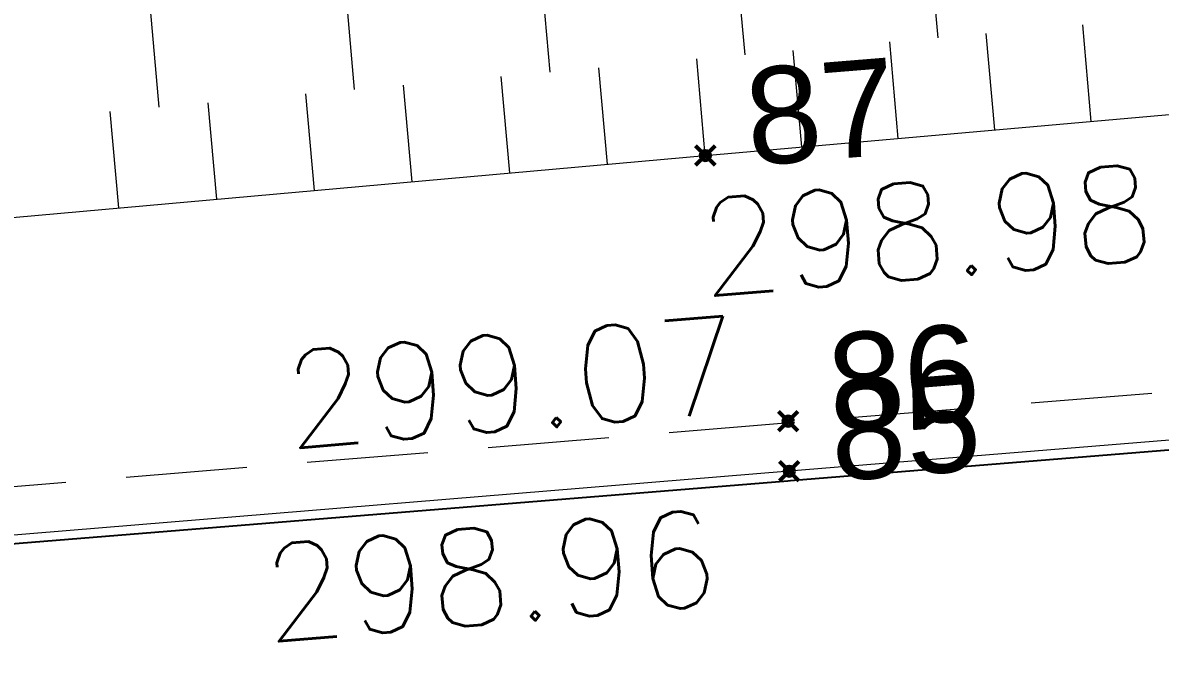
# Model space of a CAD drawing. Header units: metres. Extents: x 1851758 to 1852050, y 5187822 to 5188223.
# Drawn here: x 1851902.525 to 1851906.048, y 5187878.771 to 5187880.77 of the extents above; entities that cross this region are included whole.
import ezdxf
from ezdxf.enums import TextEntityAlignment as Align

# ---------------------------------------------------------------- set-up
doc = ezdxf.new("R2010")
doc.units = ezdxf.units.M
doc.header["$LTSCALE"] = 2.5
doc.header["$PDMODE"] = 35
doc.header["$PDSIZE"] = 0.03
doc.linetypes.add('L8', pattern=[0.225, 0.15, -0.075])
doc.layers.get('0').update_dxf_attribs({"linetype": 'CONTINUOUS', "lineweight": 30})
doc.layers.add('N', color=1, linetype='CONTINUOUS', plot=False)
for name, color, linetype, lineweight in [('P', 7, 'CONTINUOUS', 50), ('PRO_DEMOL_P', 7, 'CONTINUOUS', 50), ('PRO_DEMOL_TAL', 34, 'CONTINUOUS', 20), ('PRO_DEMOL_TAL_HAC', 32, 'CONTINUOUS', 15), ('VOI', 251, 'CONTINUOUS', 20), ('Z', 7, 'CONTINUOUS', 9)]:
    doc.layers.add(name, color=color, linetype=linetype, lineweight=lineweight)
doc.layers.add('PFM_VRD ET 2D', color=7, linetype='CONTINUOUS')
doc.styles.add('SIMPLEX', font='SIMPLEX.SHX', dxfattribs={"oblique": 27})
doc.styles.get("Standard").update_dxf_attribs({"font": 'arial.ttf'})

# ---------------------------------------------------------------- blocks, each defined once
blk = doc.blocks.new('TCPOINT')
blk.add_point((0, 0))
at = {"layer": 'N'}
blk.add_attdef('MAT', (0.2, 0.2), '', height=0.34, dxfattribs=at)
at = {"layer": 'Z', "style": 'SIMPLEX'}
blk.add_attdef('ALT', (0.2, -0.54), '', height=0.34, dxfattribs=at)

msp = doc.modelspace()

# ---------------------------------------------------------------- linework, layer by layer
at = {"layer": 'PFM_VRD ET 2D', "flags": 128}
msp.add_lwpolyline([(1851898.1246, 5187896.3788), (1851898.2552, 5187892.2153), (1851898.2102, 5187882.3372), (1851898.7751, 5187881.4459), (1851898.8242, 5187880.3831), (1851898.9073, 5187879.8458), (1851899.0235, 5187879.6281), (1851899.3298, 5187879.0787), (1851899.3415, 5187879.0739), (1851899.3416, 5187879.0729), (1851899.3397, 5187879.0728), (1851899.3259, 5187879.0548), (1851899.3085, 5187879.0274), (1851899.3006, 5187878.9202), (1851899.3556, 5187878.9025), (1851904.8947, 5187879.351), (1851904.9036, 5187879.3517), (1851910.7351, 5187879.8251)], dxfattribs=at)
at = {"layer": 'PRO_DEMOL_TAL', "flags": 128}
msp.add_lwpolyline([(1851899.2965, 5187879.8806), (1851904.6394, 5187880.3585), (1851919.8803, 5187881.7053), (1851933.1727, 5187882.7855)], dxfattribs=at)
at = {"layer": 'PRO_DEMOL_TAL_HAC'}
for p, q in [((1851905.3601, 5187880.7234), (1851905.3073, 5187881.3211)), ((1851904.7624, 5187880.6706), (1851904.7094, 5187881.2682)), ((1851904.1586, 5187880.6167), (1851904.1052, 5187881.2143)), ((1851903.5532, 5187880.5626), (1851903.4997, 5187881.1602)), ((1851902.9477, 5187880.5084), (1851902.8942, 5187881.106)), ((1851905.8348, 5187880.4642), (1851905.8084, 5187880.763)), ((1851905.2371, 5187880.4114), (1851905.2107, 5187880.7102)), ((1851905.536, 5187880.4378), (1851905.5096, 5187880.7366)), ((1851904.9383, 5187880.385), (1851904.9119, 5187880.6838)), ((1851904.6394, 5187880.3585), (1851904.6129, 5187880.6574)), ((1851904.3367, 5187880.3315), (1851904.31, 5187880.6303)), ((1851903.7312, 5187880.2773), (1851903.7045, 5187880.5761)), ((1851904.034, 5187880.3044), (1851904.0073, 5187880.6032)), ((1851903.4285, 5187880.2502), (1851903.4018, 5187880.549)), ((1851903.1258, 5187880.2231), (1851903.0991, 5187880.5219)), ((1851902.823, 5187880.1961), (1851902.7963, 5187880.4949))]:
    msp.add_line(p, q, dxfattribs=at)
at = {"layer": 'VOI', "linetype": 'L8', "flags": 128}
msp.add_lwpolyline([(1851976.6693, 5187885.3047), (1851970.013, 5187884.7629), (1851956.2715, 5187883.692), (1851953.8325, 5187883.4922), (1851936.7382, 5187882.1342), (1851919.7918, 5187880.7585), (1851910.7776, 5187880.0076), (1851904.8873, 5187879.5294), (1851887.0287, 5187878.0595), (1851868.9293, 5187876.6098), (1851862.6631, 5187876.1318), (1851857.1947, 5187875.6892), (1851855.6144, 5187875.5574)], dxfattribs=at)
at = {"layer": 'VOI', "flags": 128}
msp.add_lwpolyline([(1851976.6794, 5187885.1588), (1851970.0249, 5187884.6145), (1851956.2833, 5187883.5436), (1851953.8444, 5187883.3438), (1851936.7502, 5187881.9858), (1851919.804, 5187880.6102), (1851910.7898, 5187879.8592), (1851904.8994, 5187879.381), (1851887.0408, 5187877.9111), (1851868.9409, 5187876.4614), (1851862.6748, 5187875.9834), (1851857.2069, 5187875.5408), (1851855.6268, 5187875.409)], dxfattribs=at)

# ---------------------------------------------------------------- block references
at = {"layer": 'P'}
ref = msp.add_blockref('TCPOINT', (1851904.896, 5187879.5359, 299.07), dxfattribs=dict(at, rotation=301.9002445867005))
ref.add_attrib('MAT', '86', (1851905.0337, 5187879.5038, 299.07), dxfattribs={"layer": 'N', "height": 0.3, "rotation": 4.6408})
ref.add_attrib('ALT', '299.07', dxfattribs={"layer": 'Z', "height": 0.3, "rotation": 4.6408, "style": 'SIMPLEX'}).set_placement((1851903.3224, 5187879.7497, 299.07), align=Align.TOP_LEFT)
ref = msp.add_blockref('TCPOINT', (1851904.8994, 5187879.381, 298.96), dxfattribs=dict(at, rotation=301.9002445867005))
ref.add_attrib('MAT', '85', (1851905.0371, 5187879.349, 298.96), dxfattribs={"layer": 'N', "height": 0.3, "rotation": 4.6408})
ref.add_attrib('ALT', '298.96', dxfattribs={"layer": 'Z', "height": 0.3, "rotation": 4.6408, "style": 'SIMPLEX'}).set_placement((1851903.2563, 5187879.1504, 298.96), align=Align.TOP_LEFT)
at = {"layer": 'PRO_DEMOL_P'}
ref = msp.add_blockref('TCPOINT', (1851904.6394, 5187880.3585, 298.98), dxfattribs=dict(at, rotation=301.9002445867005))
ref.add_attrib('MAT', '87', (1851904.7772, 5187880.3265, 298.98), dxfattribs={"layer": 'N', "height": 0.3, "rotation": 4.6408})
ref.add_attrib('ALT', '298.98', dxfattribs={"layer": 'Z', "height": 0.3, "rotation": 4.6408, "style": 'SIMPLEX'}).set_placement((1851904.6074, 5187880.2208, 298.98), align=Align.TOP_LEFT)

doc.saveas('drawing.dxf')
